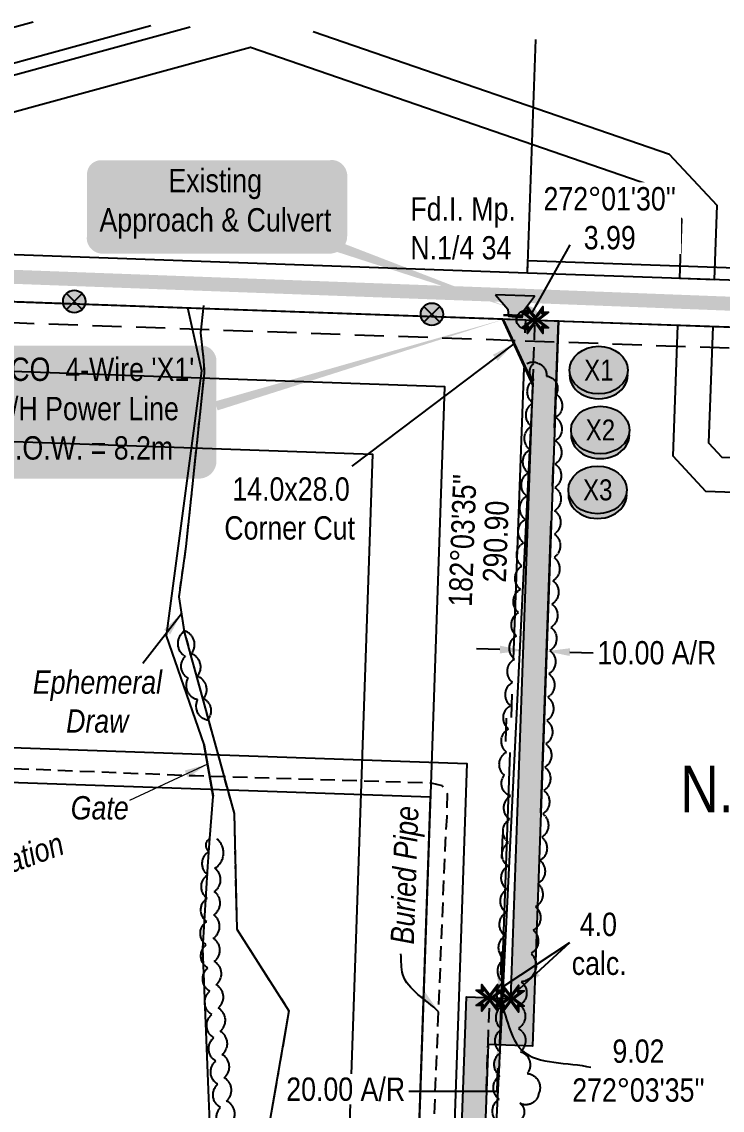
# Model space of a CAD drawing. Extents: x 342350 to 346608, y 6127530 to 6133698.
# Drawn here: x 344276 to 344576.2, y 6129105.6 to 6129571.9 of the extents above; entities that cross this region are included whole.
import ezdxf
from ezdxf.enums import TextEntityAlignment as Align

# ---------------------------------------------------------------- set-up
doc = ezdxf.new("R2010")
doc.units = 0
doc.header["$LTSCALE"] = 5
doc.header["$PDSIZE"] = 0.5
for name, pattern in [('0', [1, 1, 0]), ('foc-FLOWLINE', [3.75, 2.5, -1.25]), ('foc-QUARTERLINE', [33, 25, -3, 2, -3]), ('foc-TOPO-ephemeral', [6.25, 3.125, -0.625, 0.625, -0.625, 0.625, -0.625]), ('foc-TRAV', [1.875, 1.25, -0.625]), ('POWERLINE5', [7.8, 2.4, -0.6, 0.6, -0.6, 0.6, -0.6, 2.4]), ('UG_PIPE', [1.875, 1.25, -0.625])]:
    doc.linetypes.add(name, pattern=pattern)
doc.layers.get('Defpoints').update_dxf_attribs({"color": 9})
for name, color, linetype in [('AS-FENCE', 48, 'foc-FENCE'), ('AS-PIPE-UG', 44, 'UG_PIPE'), ('AS-PIPE-UG-T', 44, 'Continuous'), ('AS-POWER', 104, 'foc-POWER'), ('AS-POWER-EXISTING', 72, 'POWERLINE5'), ('AS-ROADS', 254, 'Continuous'), ('C-RW', 13, 'Continuous'), ('C-SYMBOL', 7, 'Continuous'), ('CG-NOTES', 7, 'Continuous'), ('F-EZE', 190, 'foc-FLOWLINE'), ('F-RW', 190, 'Continuous'), ('L-BD', 7, 'Continuous'), ('L-MON', 1, 'Continuous'), ('L-QSEC', 8, 'foc-QUARTERLINE'), ('L-SEC', 7, 'Continuous'), ('L-TITLEDB', 4, 'Continuous'), ('P-CROSSINGS', 250, 'Continuous'), ('P-CROSSINGS-GRID', 8, 'Continuous'), ('P-PROPOSED', 10, 'Continuous'), ('P-PROPOSED-H', 21, 'Continuous'), ('P-TRAV', 4, 'foc-TRAV'), ('P-TXT', 4, 'Continuous'), ('T-BUSH', 110, '0'), ('T-DRAW', 143, 'foc-TOPO-ephemeral'), ('T-WATER-T', 170, 'Continuous')]:
    doc.layers.add(name, color=color, linetype=linetype)
doc.layers.add('AS-GENERAL', color=48, linetype='Continuous', lineweight=18)
doc.layers.add('T-TEXT', color=48, linetype='Continuous', lineweight=18)
doc.styles.add('175L', font='ARIALN.TTF', dxfattribs={"height": 20})
doc.styles.add('80', font='ARIALN.TTF', dxfattribs={"height": 10})
doc.styles.add('80CG', font='ARIALN.TTF', dxfattribs={"height": 10})
doc.styles.add('80L', font='ARIALN.TTF', dxfattribs={"height": 10})
doc.styles.add('80LS', font='ARIALNI.TTF', dxfattribs={"height": 10})
doc.styles.add('Crossing', font='ARIALN.TTF', dxfattribs={"height": 10})
doc.styles.add('foc-LtypeFont', font='ARIALN.TTF', dxfattribs={"height": 7.35})
doc.linetypes.add('foc-FENCE', pattern='A,10,-1,["X",foc-LtypeFont,S=0.2,R=0,X=-0.625,Y=-0.75],-1.24', length=12.24)
doc.linetypes.add('foc-POWER', pattern='A,6,-1,["P",foc-LtypeFont,S=0.2,R=0,X=-0.625,Y=-0.75],-1.24,4', length=12.24)
doc.linetypes.add('foc-TOPO-flowdirection-NOLINE', pattern='A,0,[">",foc-LtypeFont,S=0.3,R=0,X=0,Y=-0.945],-20,[">",foc-LtypeFont,S=0.3,R=0,X=0,Y=-0.945],0', length=20)
doc.dimstyles.new('Compass 5 000', dxfattribs={"dimscale": 5, "dimtxt": 9, "dimasz": 2, "dimexe": 0.2, "dimexo": 0.0625, "dimgap": 0.5, "dimtad": 0, "dimtih": 1, "dimtoh": 1, "dimzin": 0, "dimdsep": 46, "dimtxsty": '80CG', "dimcen": 0.1, "dimse1": 1, "dimse2": 1, "dimclrd": 256, "dimclrt": 256, "dimaunit": 1, "dimadec": 4, "dimazin": 0, "dimtfac": 0.06, "dimtofl": 0, "dimtmove": 0, "dimatfit": 1, "dimfxl": 0.2, "dimtolj": 1, "dimtzin": 0, "dimlwd": -1, "dimarcsym": 0})

# ---------------------------------------------------------------- blocks, each defined once
blk = doc.blocks.new('POWERPOLE')
h = blk.add_hatch(color=255)
edge = h.paths.add_edge_path()
edge.add_arc((0, 0), 0.96, 0, 360)
at = {"linetype": 'Continuous'}
for p, q in [((0.679, -0.679), (-0.679, 0.679)), ((-0.679, -0.679), (0.679, 0.679))]:
    blk.add_line(p, q, dxfattribs=at)
blk.add_circle((0, 0), 0.96, dxfattribs=at)
blk = doc.blocks.new('*U485')
h = blk.add_hatch(color=255)
edge = h.paths.add_edge_path()
edge.add_line((-49, -28.5), (49, -28.5))
edge.add_arc((49, -22.5), 6, 270, 360)
edge.add_line((55, -22.5), (55, 21))
edge.add_arc((49, 21), 6, 0, 90)
edge.add_line((49, 27), (-49, 27))
edge.add_arc((-49, 21), 6, 90, 180)
edge.add_line((-55, 21), (-55, -22.5))
edge.add_arc((-49, -22.5), 6, 180, 270)
at = {"color": 104, "flags": 128}
blk.add_lwpolyline([(-49, -28.5, 3, 3, 0), (49, -28.5, 3, 3, 0.414214), (55, -22.5, 3, 3, 0), (55, 21, 3, 0, 0.414214), (49, 27, 0, 0, 0), (-49, 27, 0, 0, 0.414214), (-55, 21, 0, 0, 0), (-55, -22.5, 0, 3, 0.414214)], format="xyseb", close=True, dxfattribs=at)
at = {"color": 104, "style": '80'}
blk.add_attdef('ENTER_TEXT_001', (-26.85, -4.92), '', height=10, dxfattribs=at)
blk = doc.blocks.new('fdia')
at = {"color": 255, "const_width": 1}
blk.add_lwpolyline([(-0.5, 0, 1), (0.5, 0, 1)], format="xyb", close=True, dxfattribs=at)
blk = doc.blocks.new('Fdiaa')
blk.add_blockref('fdia', (0, 0))
blk = doc.blocks.new('fdib')
at = {"color": 1, "const_width": 1.6}
blk.add_lwpolyline([(-0.4, 0, 1), (0.4, 0, 1)], format="xyb", close=True, dxfattribs=at)
at = {"color": 1}
blk.add_circle((0, 0), 0.8, dxfattribs=at)
blk = doc.blocks.new('Fdibb')
blk.add_blockref('fdib', (0, 0))
blk = doc.blocks.new('fdicc')
for name in ['Fdibb', 'Fdiaa']:
    blk.add_blockref(name, (0, 0))
blk = doc.blocks.new('FDI')
blk.add_blockref('fdicc', (0, 0))
blk = doc.blocks.new('*D626')
at = {"layer": 'Defpoints', "color": 0, "transparency": 16777216}
for p in [(344491.35, 6129314.84), (344501.34, 6129314.48), (344500.9, 6129302.22)]:
    blk.add_point(p, dxfattribs=at)
at = {"layer": 'P-TXT', "transparency": 16777216}
for p, q in [((344480.92, 6129302.94), (344470.93, 6129303.3)), ((344510.9, 6129301.86), (344520.89, 6129301.5))]:
    blk.add_line(p, q, dxfattribs=at)
for points in [[(344480.98, 6129304.6), (344480.86, 6129301.27), (344490.91, 6129302.58)], [(344510.96, 6129303.52), (344510.84, 6129300.19), (344500.9, 6129302.22)]]:
    blk.add_solid(points, dxfattribs=at)
at = {"layer": 'P-TXT', "transparency": 16777216, "insert": (344548.17, 6129301.5), "char_height": 10, "attachment_point": 5, "style": '80CG'}
blk.add_mtext('\\A1;10.00 A/R', dxfattribs=at)
blk = doc.blocks.new('xing2')
h = blk.add_hatch(color=50)
h.dxf.hatch_style = 1
edge = h.paths.add_edge_path()
edge.add_ellipse((0, 0), major_axis=(-12.5, 0), ratio=0.816297, start_angle=0, end_angle=360)
h = blk.add_hatch(color=250)
h.dxf.hatch_style = 1
edge = h.paths.add_edge_path()
edge.add_ellipse((0, -2.05), major_axis=(-12.5, 0), ratio=0.816297, start_angle=0, end_angle=180)
edge.add_line((12.5, -2.05), (12.5, 0))
edge.add_ellipse((0, 0), major_axis=(-12.5, 0), ratio=0.816297, start_angle=0, end_angle=180, ccw=False)
edge.add_line((-12.5, 0), (-12.5, -2.05))
at = {"color": 250}
blk.add_ellipse((0, 0), major_axis=(-12.5, 0), ratio=0.816297, dxfattribs=at)
blk.add_ellipse((0, -2.05), major_axis=(-12.5, 0), ratio=0.816297, start_param=0, end_param=3.141593, dxfattribs=at)
at = {"color": 250, "style": 'Crossing'}
blk.add_attdef('CROSSING', text='', height=9, dxfattribs=at).set_placement((0.09, 0.02), align=Align.MIDDLE_CENTER)
at = {"color": 250, "style": 'Crossing', "flags": 1}
for tag, p in [('OWNER', (0.09, -12.49)), ('DESCRIPTION', (0.09, -25.77)), ('LOCATION', (0.09, -39.3)), ('DWG_REF', (0.09, -52.84))]:
    blk.add_attdef(tag, text='', height=9, dxfattribs=at).set_placement(p, align=Align.MIDDLE_CENTER)
blk = doc.blocks.new('*U633')
h = blk.add_hatch(color=255)
edge = h.paths.add_edge_path()
edge.add_line((-49, -20), (49, -20))
edge.add_arc((49, -14), 6, 270, 360)
edge.add_line((55, -14), (55, 12.5))
edge.add_arc((49, 12.5), 6, 0, 90)
edge.add_line((49, 18.5), (-49, 18.5))
edge.add_arc((-49, 12.5), 6, 90, 180)
edge.add_line((-55, 12.5), (-55, -14))
edge.add_arc((-49, -14), 6, 180, 270)
at = {"color": 1, "flags": 128}
blk.add_lwpolyline([(-49, -20, 3, 3, 0), (49, -20, 3, 3, 0.414214), (55, -14, 3, 3, 0), (55, 12.5, 3, 0, 0.414214), (49, 18.5, 0, 0, 0), (-49, 18.5, 0, 0, 0.414214), (-55, 12.5, 0, 0, 0), (-55, -14, 0, 3, 0.414214)], format="xyseb", close=True, dxfattribs=at)
for points in [[(-36.86, -5.38, 0, 7.5, 0), (0, 0, 0, 0, 0)], [(126.76, -44.89, 0, 7.5, 0), (0, 0, 0, 0, 0)]]:
    blk.add_lwpolyline(points, format="xyseb", dxfattribs=at)
at = {"color": 1, "style": '80'}
blk.add_attdef('ENTER_TEXT_001', (-26.85, -4.92), '', height=10, dxfattribs=at)
blk = doc.blocks.new('TEMP')
h = blk.add_hatch(color=255)
h.dxf.hatch_style = 1
h.paths.add_polyline_path([(0, 0.251), (-0.666, 1.152), (-0.666, 0.666), (-1.152, 0.666), (-0.251, 0), (-1.152, -0.666), (-0.666, -0.666), (-0.666, -1.152), (0, -0.251), (0.666, -1.152), (0.666, -0.666), (1.152, -0.666), (0.251, 0), (1.152, 0.666), (0.666, 0.666), (0.666, 1.152)])
h.paths.add_polyline_path([(0.566, 0.849), (0.566, 0.566), (0.849, 0.566), (0.083, 0), (0.849, -0.566), (0.566, -0.566), (0.566, -0.849), (0, -0.083), (-0.566, -0.849), (-0.566, -0.566), (-0.849, -0.566), (-0.083, 0), (-0.849, 0.566), (-0.566, 0.566), (-0.566, 0.849), (0, 0.083)], flags=16)
h = blk.add_hatch(color=1)
h.dxf.hatch_style = 1
h.paths.add_polyline_path([(0, 0.083), (-0.566, 0.849), (-0.566, 0.566), (-0.849, 0.566), (-0.083, 0), (-0.849, -0.566), (-0.566, -0.566), (-0.566, -0.849), (0, -0.083), (0.566, -0.849), (0.566, -0.566), (0.849, -0.566), (0.083, 0), (0.849, 0.566), (0.566, 0.566), (0.566, 0.849)])
at = {"color": 1}
for p, q in [((-0.083, 0), (0.083, 0)), ((0, 0.083), (0, -0.083))]:
    blk.add_line(p, q, dxfattribs=at)
at = {"color": 255, "flags": 128}
blk.add_lwpolyline([(-0.251, 0), (-1.152, 0.666), (-0.666, 0.666), (-0.666, 1.152), (0, 0.251), (0.666, 1.152), (0.666, 0.666), (1.152, 0.666), (0.251, 0), (1.152, -0.666), (0.666, -0.666), (0.666, -1.152), (0, -0.251), (-0.666, -1.152), (-0.666, -0.666), (-1.152, -0.666)], close=True, dxfattribs=at)
at = {"color": 1, "flags": 128}
blk.add_lwpolyline([(-0.083, 0), (-0.849, 0.566), (-0.566, 0.566), (-0.566, 0.849), (0, 0.083), (0.566, 0.849), (0.566, 0.566), (0.849, 0.566), (0.083, 0), (0.849, -0.566), (0.566, -0.566), (0.566, -0.849), (0, -0.083), (-0.566, -0.849), (-0.566, -0.566), (-0.849, -0.566)], close=True, dxfattribs=at)

msp = doc.modelspace()

# ---------------------------------------------------------------- hatches: boundary and pattern name
at = {"layer": 'AS-ROADS'}
h = msp.add_hatch(color=256, dxfattribs=at)
h.dxf.hatch_style = 1
h.paths.add_polyline_path([(344478.955, 6129454.958), (344484.338, 6129448.801), (344484.63, 6129445.763), (344490.491, 6129445.118), (344490.998, 6129448.083), (344495.751, 6129454.314)])
at = {"layer": 'P-PROPOSED-H'}
h = msp.add_hatch(color=256, dxfattribs=at)
h.dxf.hatch_style = 1
h.paths.add_polyline_path([(344437.15, 6128615.099), (344447.433, 6128624.732), (344447.974, 6128639.719), (344466.542, 6129154.129), (344485.547, 6129153.445), (344488.422, 6129233.366), (344494.998, 6129416.139), (344482.029, 6129444.598), (344492.02, 6129444.239), (344505.995, 6129443.739), (344498.414, 6129233.007), (344494.82, 6129133.103), (344475.812, 6129133.787), (344457.965, 6128639.366), (344456.524, 6128599.427), (344429.241, 6128600.365), (344429.756, 6128615.353)])

# ---------------------------------------------------------------- linework, layer by layer
at = {"layer": 'AS-FENCE', "flags": 128}
for points in [[(343688.274, 6129472.673), (344482.09, 6129444.574)], [(344356.246, 6129110.722), (344353.616, 6129174.842), (344355.76, 6129210.06), (344356.674, 6129222.066), (344358.088, 6129239.938), (344354.128, 6129262.228), (344337.974, 6129308.892), (344353.232, 6129422.286), (344347.243, 6129449.361)], [(344482.09, 6129444.574), (344489.062, 6129429.962), (344495.024, 6129416.864), (344470.614, 6128923.982), (344461.045, 6128635.523), (344462.445, 6128633.562), (344460.129, 6128524.415), (344451.124, 6128302.811), (344449.695, 6128302.313), (344440.024, 6128080.124), (344439.896, 6128070.64), (344438.974, 6128042.948), (344434.174, 6127968.429)], [(344367.005, 6128850.423), (344364.295, 6128918.259), (344358.665, 6129052.477), (344356.246, 6129110.722)]]:
    msp.add_lwpolyline(points, dxfattribs=at)
at = {"layer": 'AS-FENCE', "const_width": 1, "flags": 128}
msp.add_lwpolyline([(344358.088, 6129239.938), (344354.128, 6129262.228)], dxfattribs=at)
at = {"layer": 'AS-GENERAL', "const_width": 1, "flags": 128}
msp.add_lwpolyline([(344482.415, 6129446.207), (344490.853, 6129446.006)], dxfattribs=at)
at = {"layer": 'AS-PIPE-UG', "flags": 128}
msp.add_lwpolyline([(344405.433, 6127736.45), (344405.476, 6127738.471), (344406.052, 6127766.907), (344406.288, 6127782.934), (344410.798, 6127810.672), (344411.282, 6127840.075), (344410.502, 6127905.33), (344412.628, 6127973.824), (344415.318, 6128043.667), (344419.114, 6128148.511), (344421.765, 6128222.239), (344427.163, 6128335.496), (344429.879, 6128436.013), (344438.374, 6128641.044), (344441.078, 6128772.75), (344450.006, 6129034.047), (344457.579, 6129220.59), (344458.242, 6129231.349), (344458.385, 6129241.194), (344456.272, 6129244.613), (344451.499, 6129245.731), (344350.392, 6129248.815), (344191.012, 6129255.083), (344105.312, 6129260.11)], dxfattribs=at)
at = {"layer": 'AS-POWER', "flags": 128}
msp.add_lwpolyline([(343688.274, 6129472.673), (344492.02, 6129444.239), (345295.702, 6129415.822)], dxfattribs=at)
at = {"layer": 'AS-ROADS', "const_width": 5.999, "flags": 128}
msp.add_lwpolyline([(343568.63, 6129487.011), (343686.253, 6129482.555), (344098.452, 6129469.069), (344478.702, 6129454.968), (344581.91, 6129451.011), (345416.097, 6129422.327)], dxfattribs=at)
at = {"layer": 'AS-ROADS', "flags": 128}
msp.add_lwpolyline([(344478.955, 6129454.958), (344484.338, 6129448.801), (344484.63, 6129445.763), (344490.491, 6129445.118), (344490.998, 6129448.083), (344495.751, 6129454.314)], close=True, dxfattribs=at)
at = {"layer": 'C-RW', "flags": 128}
msp.add_lwpolyline([(344394.722, 6127736.829), (344406.994, 6127952.852), (344457.25, 6129415.551), (343949.752, 6129433.439), (343823.648, 6129315.922), (343682.686, 6129320.891), (343681.583, 6129290.918), (343835.007, 6129285.51), (343961.111, 6129403.027), (344426.246, 6129386.632), (344377.029, 6127954.217), (344370.412, 6127837.732), (344364.741, 6127737.892)], dxfattribs=at)
at = {"layer": 'F-EZE'}
for p, q in [((343687.943, 6129463.681), (344491.696, 6129435.247)), ((344491.702, 6129435.247), (345295.384, 6129406.83))]:
    msp.add_line(p, q, dxfattribs=at)
at = {"layer": 'F-RW', "flags": 128}
for points in [[(344331.391, 6129570.084), (344108.146, 6129509.039), (344107.06, 6129477.983), (344092.078, 6129478.513), (344093.545, 6129520.695), (344280.871, 6129571.871)], [(344348.229, 6129569.489), (344143.841, 6129513.692), (344093.364, 6129515.481), (344092.842, 6129500.493), (344145.589, 6129498.624), (344374.081, 6129561.001), (344545.104, 6129502.043), (344558.754, 6129487.418), (344557.851, 6129462.036), (344572.838, 6129461.507), (344573.963, 6129493.102), (344553.521, 6129515.005), (344400.874, 6129567.627)], [(344399.639, 6127736.655), (344399.747, 6127739.709), (344400.075, 6127751.482), (344451.208, 6129239.684), (344069.114, 6129253.05), (344071.797, 6129328.991), (344014.934, 6129331.003), (344015.464, 6129345.99), (344087.314, 6129343.448), (344084.631, 6129267.512), (344466.703, 6129254.135), (344414.734, 6127739.181), (344414.627, 6127736.124)]]:
    msp.add_lwpolyline(points, dxfattribs=at)
msp.add_lwpolyline([(344572.122, 6129441.403), (344570.343, 6129391.429), (344575.944, 6129385.412), (345231.05, 6129362.249), (345244.688, 6129347.611), (345234.579, 6129061.903), (345219.591, 6129062.433), (345229.481, 6129341.934), (345224.312, 6129347.481), (344569.202, 6129370.644), (344555.135, 6129385.757), (344557.135, 6129441.937)], close=True, dxfattribs=at)
at = {"layer": 'L-QSEC'}
msp.add_line((344463.057, 6128639.186), (344491.976, 6129444.24), dxfattribs=at)
at = {"layer": 'L-QSEC', "flags": 128}
for points in [[(344492.743, 6129464.339), (344496.338, 6129564.252)], [(344498.414, 6129233.007), (344505.995, 6129443.739)]]:
    msp.add_lwpolyline(points, dxfattribs=at)
at = {"layer": 'L-SEC'}
for p, q in [((343688.981, 6129492.773), (344492.731, 6129464.339)), ((343688.274, 6129472.673), (344492.02, 6129444.239)), ((344492.731, 6129464.339), (345296.411, 6129435.922)), ((344492.02, 6129444.239), (345295.702, 6129415.822))]:
    msp.add_line(p, q, dxfattribs=at)
at = {"layer": 'L-TITLEDB', "flags": 128}
msp.add_lwpolyline([(344492.731, 6129464.339), (344492.933, 6129469.619), (345281.797, 6129441.722), (345292.141, 6129451.418), (345295.133, 6129536.008)], dxfattribs=at)
at = {"layer": 'P-CROSSINGS', "color": 104, "flags": 128}
msp.add_lwpolyline([(344484.009, 6129444.814, 0, 3.999, 0), (344359.37, 6129407.31, 2, 2, 0)], format="xyseb", dxfattribs=at)
at = {"layer": 'P-CROSSINGS-GRID', "flags": 128}
msp.add_lwpolyline([(344482.029, 6129444.598), (344492.02, 6129444.239)], dxfattribs=at)
at = {"layer": 'P-PROPOSED'}
for p, q in [((344498.414, 6129233.016), (344498.414, 6129233.007)), ((344484.828, 6129133.448), (344484.828, 6129133.463))]:
    msp.add_line(p, q, dxfattribs=at)
msp.add_lwpolyline([(344437.15, 6128615.099), (344447.433, 6128624.732), (344447.974, 6128639.719), (344466.542, 6129154.129), (344485.547, 6129153.445), (344488.422, 6129233.366), (344494.998, 6129416.139), (344482.029, 6129444.598), (344492.02, 6129444.239), (344505.995, 6129443.739), (344498.414, 6129233.007), (344494.82, 6129133.103), (344475.812, 6129133.787), (344457.965, 6128639.366), (344456.524, 6128599.427), (344429.241, 6128600.365), (344429.756, 6128615.353)], close=True, dxfattribs=at)
at = {"layer": 'P-PROPOSED', "flags": 128}
msp.add_lwpolyline([(344465.112, 6129114.149), (344465.111, 6129114.149)], dxfattribs=at)
at = {"layer": 'P-TRAV', "flags": 128}
for points in [[(344495.024, 6129416.864), (344496.004, 6129444.098)], [(344475.811, 6129133.773), (344476.533, 6129153.77)], [(344475.09, 6129113.79), (344475.811, 6129133.773)]]:
    msp.add_lwpolyline(points, dxfattribs=at)
at = {"layer": 'P-TXT'}
for p, q in [((344483.402, 6129263.554), (344483.752, 6129273.546)), ((344482.003, 6129223.587), (344481.653, 6129213.596)), ((344481.302, 6129163.602), (344481.657, 6129173.594)), ((344479.883, 6129123.636), (344479.528, 6129113.645)), ((344479.528, 6129113.645), (344439.369, 6129113.645))]:
    msp.add_line(p, q, dxfattribs=at)
for points in [[(344479.637, 6129163.661), (344482.968, 6129163.543), (344480.947, 6129153.611)], [(344478.217, 6129123.695), (344481.548, 6129123.577), (344480.238, 6129133.628)]]:
    msp.add_solid(points, dxfattribs=at)
at = {"layer": 'T-BUSH', "flags": 128}
for points in [[(344492.501, 6129425.515, -0.5585027), (344500.916, 6129420.116, -0.5205671), (344505.033, 6129412.406, -0.5205671), (344504.898, 6129402.409, -0.5205671), (344504.763, 6129392.412, -0.5205671), (344504.628, 6129382.416, -0.5205671), (344504.493, 6129372.419, -0.5205671), (344504.358, 6129362.422, -0.5205671), (344504.223, 6129352.425, -0.5205671), (344504.085, 6129342.428, -0.5205671), (344503.648, 6129332.44, -0.5205671), (344503.211, 6129322.452, -0.5205671), (344502.774, 6129312.463, -0.5205671), (344502.337, 6129302.475, -0.5205671), (344501.9, 6129292.487, -0.5205671), (344501.463, 6129282.499, -0.5205671), (344501.026, 6129272.51, -0.5205671), (344500.589, 6129262.522, -0.5205671), (344500.152, 6129252.534, -0.5205671), (344499.715, 6129242.546, -0.5205671), (344499.278, 6129232.557, -0.5205671), (344498.841, 6129222.569, -0.5205671), (344498.1, 6129212.602, -0.5205671), (344497.136, 6129202.651, -0.5205671), (344496.172, 6129192.7, -0.5205671), (344495.207, 6129182.749, -0.5205671), (344494.243, 6129172.797, -0.6423241), (344490.052, 6129160.626)], [(344185.692, 6127995.615, -0.5205671), (344193.893, 6127989.897, -0.5205671), (344202.095, 6127984.179, -0.5205671), (344210.424, 6127979.041, -0.5205671), (344220.265, 6127980.801, -0.5205671), (344230.107, 6127982.56, -0.5205671), (344239.949, 6127984.32, -0.5205671), (344249.79, 6127986.079, -0.5205671), (344259.737, 6127986.164, -0.5205671), (344269.722, 6127985.649, -0.5205671), (344279.707, 6127985.135, -0.5205671), (344289.674, 6127984.408, -0.5205671), (344299.613, 6127983.328, -0.5205671), (344309.553, 6127982.249, -0.5205671), (344319.339, 6127980.724, -0.5205671), (344326.15, 6127974.318, -0.5205671), (344327.882, 6127964.471, -0.5205671), (344329.614, 6127954.624, -0.5205671), (344331.346, 6127944.778, -0.5205671), (344334.415, 6127935.323, -0.5205671), (344338.271, 6127926.098, -0.5205671), (344342.955, 6127917.43, -0.5205671), (344350.028, 6127910.364, -0.5205671), (344357.102, 6127903.299, -0.5205671), (344364.175, 6127896.233, -0.5205671), (344371.249, 6127889.168, -0.5205671), (344378.322, 6127882.102, -0.5205671), (344385.396, 6127875.037, -0.5205671), (344392.469, 6127867.971, -0.5205671), (344398.33, 6127860.177, -0.5205671), (344401.246, 6127850.614, -0.5205671), (344404.162, 6127841.051, -0.5205671), (344414.043, 6127840.813, -0.5205671), (344418.282, 6127846.875, -0.5205671), (344418.846, 6127856.857, -0.5205671), (344418.441, 6127866.834, -0.5205671), (344420.699, 6127875.957, -0.5205671), (344426.63, 6127884.006, -0.5205671), (344431.542, 6127892.703, -0.5205671), (344435.481, 6127901.709, -0.5205671), (344435.733, 6127911.704, -0.5205671), (344435.985, 6127921.698, -0.5205671), (344436.237, 6127931.693, -0.5205671), (344436.489, 6127941.687, -0.5205671), (344436.742, 6127951.682, -0.5205671), (344436.997, 6127961.677, -0.5205671), (344437.442, 6127971.661, -0.5205671), (344438.241, 6127981.627, -0.5205671), (344439.039, 6127991.593, -0.5205671), (344439.838, 6128001.559, -0.5205671), (344440.637, 6128011.525, -0.5205671), (344441.435, 6128021.49, -0.5205671), (344442.234, 6128031.456, -0.5205671), (344443.033, 6128041.422, -0.5205671), (344443.113, 6128051.413, -0.5205671), (344443, 6128061.41, -0.5205671), (344442.906, 6128071.407, -0.5205671), (344443.092, 6128081.402, -0.5205671), (344443.602, 6128091.387, -0.5205671), (344444.111, 6128101.372, -0.5205671), (344444.621, 6128111.357, -0.5205671), (344445.13, 6128121.341, -0.5205671), (344445.639, 6128131.326, -0.5205671), (344446.149, 6128141.311, -0.5205671), (344446.658, 6128151.296, -0.5205671), (344447.163, 6128161.281, -0.5205671), (344447.675, 6128171.265, -0.5205671), (344448.276, 6128181.245, -0.5205671), (344448.475, 6128191.239, -0.5205671), (344448.59, 6128201.236, -0.5205671), (344448.704, 6128211.233, -0.5205671), (344448.819, 6128221.231, -0.5205671), (344448.934, 6128231.228, -0.5205671), (344449.128, 6128241.223, -0.5205671), (344449.365, 6128251.218, -0.5205671), (344449.602, 6128261.213, -0.5205671), (344449.839, 6128271.208, -0.5205671), (344450.076, 6128281.203, -0.5205671), (344450.313, 6128291.198, -0.5205671), (344450.55, 6128301.193, -0.5205671), (344450.802, 6128311.188, -0.5205671), (344451.295, 6128321.174, -0.5205671), (344451.788, 6128331.159, -0.5205671), (344452.281, 6128341.145, -0.5205671), (344452.774, 6128351.13, -0.5205671), (344453.266, 6128361.116, -0.5205671), (344453.759, 6128371.102, -0.5205671), (344454.252, 6128381.087, -0.5205671), (344454.745, 6128391.073, -0.5205671), (344455.238, 6128401.059, -0.5205671), (344455.731, 6128411.044, -0.5205671), (344456.212, 6128421.03, -0.5205671), (344456.591, 6128431.021, -0.5205671), (344456.97, 6128441.012, -0.5205671), (344457.349, 6128451.002, -0.5205671), (344457.728, 6128460.993, -0.5205671), (344458.107, 6128470.984, -0.5205671), (344458.485, 6128480.974, -0.5205671), (344458.864, 6128490.965, -0.5205671), (344459.243, 6128500.955, -0.5205671), (344459.622, 6128510.946, -0.5205671), (344460.001, 6128520.937, -0.5205671), (344460.38, 6128530.927, -0.5205671), (344460.759, 6128540.918, -0.5205671), (344461.138, 6128550.909, -0.5205671), (344461.516, 6128560.899, -0.5205671), (344461.895, 6128570.89, -0.5205671), (344462.274, 6128580.88, -0.5205671), (344462.653, 6128590.871, -0.5205671), (344463.032, 6128600.862, -0.5205671), (344463.411, 6128610.852, -0.5205671), (344463.79, 6128620.843, -0.5205671), (344464.168, 6128630.833, -0.5205671), (344464.031, 6128640.791, -0.5205671), (344464.449, 6128650.78, -0.5205671), (344464.866, 6128660.769, -0.5205671), (344465.283, 6128670.758, -0.5205671), (344465.7, 6128680.747, -0.5205671), (344466.117, 6128690.736, -0.5205671), (344466.536, 6128700.725, -0.5205671), (344466.955, 6128710.714, -0.5205671), (344467.374, 6128720.703, -0.5205671), (344467.793, 6128730.692, -0.5205671), (344468.213, 6128740.681, -0.5205671), (344468.632, 6128750.67, -0.5205671), (344469.051, 6128760.659, -0.5205671), (344469.412, 6128770.65, -0.5205671), (344469.654, 6128780.645, -0.5205671), (344469.896, 6128790.64, -0.5205671), (344470.138, 6128800.635, -0.5205671), (344470.38, 6128810.63, -0.5205671), (344470.622, 6128820.624, -0.5205671), (344470.864, 6128830.619, -0.5205671), (344471.106, 6128840.614, -0.5205671), (344471.349, 6128850.609, -0.5205671), (344471.591, 6128860.604, -0.5205671), (344471.833, 6128870.599, -0.5205671), (344472.075, 6128880.594, -0.5205671), (344472.317, 6128890.589, -0.5205671), (344472.559, 6128900.583, -0.5205671), (344472.903, 6128910.575, -0.5205671), (344473.287, 6128920.566, -0.5205671), (344473.67, 6128930.556, -0.5205671), (344474.054, 6128940.546, -0.5205671), (344474.438, 6128950.537, -0.5205671), (344474.822, 6128960.527, -0.5205671), (344475.205, 6128970.518, -0.5205671), (344475.589, 6128980.508, -0.5205671), (344475.973, 6128990.499, -0.5205671), (344476.357, 6129000.489, -0.5205671), (344476.74, 6129010.479, -0.5205671), (344477.124, 6129020.47, -0.5205671), (344477.508, 6129030.46, -0.5205671), (344477.885, 6129040.451, -0.5205671), (344478.261, 6129050.442, -0.5205671), (344478.637, 6129060.432, -0.5205671), (344479.013, 6129070.423, -0.5205671), (344479.389, 6129080.414, -0.5205671), (344479.765, 6129090.405, -0.5205671), (344480.141, 6129100.395, -0.5205671), (344480.517, 6129110.386, -0.5205671), (344480.893, 6129120.377, -0.5205671), (344481.269, 6129130.368, -0.5205671), (344481.645, 6129140.358, -0.5205671), (344482.021, 6129150.349, -0.5205671), (344482.397, 6129160.34, -0.5205671), (344482.773, 6129170.33, -0.5205671), (344483.149, 6129180.321, -0.5205671), (344483.525, 6129190.312, -0.5205671), (344483.901, 6129200.303, -0.5205671), (344484.277, 6129210.293, -0.5205671), (344484.653, 6129220.284, -0.5205671), (344485.028, 6129230.275, -0.5205671), (344485.404, 6129240.266, -0.5205671), (344482.836, 6129249.082, -0.5205671), (344483.7, 6129259.042, -0.5205671), (344484.563, 6129269.003, -0.5205671), (344485.427, 6129278.963, -0.5205671), (344486.29, 6129288.924, -0.5205671), (344487.154, 6129298.884, -0.5205671), (344488.017, 6129308.844, -0.5205671), (344488.88, 6129318.805, -0.5205671), (344489.692, 6129328.769, -0.5205671), (344490.36, 6129338.745, -0.5205671), (344491.029, 6129348.72, -0.5205671), (344491.697, 6129358.696, -0.5205671), (344492.366, 6129368.671, -0.5205671), (344493.035, 6129378.646, -0.5205671), (344493.703, 6129388.622, -0.5205671), (344494.372, 6129398.597, -0.5205671), (344495.04, 6129408.573, -0.5205671), (344495.462, 6129418.555, -0.5205671), (344495.5, 6129425.483, -0.5205671)], [(344365.96, 6128943.598, -0.2395495), (344365.831, 6128949.127, -0.5205671), (344362.612, 6128958.225, -0.5205671), (344362.394, 6128968.22, -0.5205671), (344362.175, 6128978.215, -0.5205671), (344361.957, 6128988.211, -0.5205671), (344364.492, 6128997.415, -0.5205671), (344365.111, 6129007.206, -0.5205671), (344365.029, 6129017.203, -0.5205671), (344364.947, 6129027.201, -0.5205671), (344364.865, 6129037.198, -0.5205671), (344364.783, 6129047.196, -0.5205671), (344364.827, 6129057.193, -0.5205671), (344365.02, 6129067.188, -0.5205671), (344365.213, 6129077.184, -0.5205671), (344364.911, 6129087.139, -0.5205671), (344363.058, 6129096.964, -0.5205671), (344361.206, 6129106.788, -0.5205671), (344360.013, 6129116.703, -0.5205671), (344359.163, 6129126.665, -0.5205671), (344358.313, 6129136.626, -0.5205671), (344357.463, 6129146.588, -0.5205671), (344356.612, 6129156.55, -0.5205671), (344355.762, 6129166.511, -0.5205671), (344355.046, 6129176.477, -0.5205671), (344355.258, 6129186.472, -0.5205671), (344355.471, 6129196.468, -0.5205671), (344355.684, 6129206.464, -0.5205671), (344356.246, 6129216.442, -0.5205671), (344356.674, 6129222.066)], [(344365.631, 6128943.371, 0.5205671), (344365.893, 6128933.377, 0.5205671), (344366.155, 6128923.382, 0.5205671), (344366.417, 6128913.388, 0.5205671), (344374.927, 6128908.264, 0.5205671), (344384.02, 6128904.109, 0.5205671), (344393.114, 6128899.955, 0.5205671), (344401.766, 6128900.36, 0.5205671), (344404.93, 6128907.425, 0.5205671), (344400.502, 6128916.389, 0.5205671), (344392.011, 6128921.221, 0.5205671), (344383.45, 6128926.062, 0.5205671), (344377.719, 6128934.254, 0.5205671), (344372.763, 6128942.934, 0.5205671), (344367.856, 6128951.644, 0.5205671), (344365.551, 6128961.023, 0.5205671), (344365.333, 6128971.018, 0.5205671), (344365.114, 6128981.013, 0.5205671), (344364.896, 6128991.009, 0.5205671), (344368.17, 6129000.011, 0.5205671), (344368.088, 6129010.008, 0.5205671), (344368.006, 6129020.006, 0.5205671), (344367.924, 6129030.003, 0.5205671), (344367.842, 6129040.001, 0.5205671), (344367.76, 6129049.998, 0.5205671), (344367.881, 6129059.995, 0.5205671), (344368.074, 6129069.99, 0.5205671), (344368.267, 6129079.986, 0.5205671), (344367.443, 6129089.897, 0.5205671), (344365.591, 6129099.722, 0.5205671), (344363.739, 6129109.547, 0.5205671), (344362.785, 6129119.494, 0.5205671), (344361.935, 6129129.456, 0.5205671), (344361.085, 6129139.417, 0.5205671), (344360.235, 6129149.379, 0.5205671), (344359.384, 6129159.341, 0.5205671), (344358.534, 6129169.302, 0.5205671), (344358.105, 6129179.277, 0.5205671), (344358.318, 6129189.273, 0.5205671), (344358.531, 6129199.268, 0.5205671), (344358.743, 6129209.264, 0.5205671), (344359.665, 6129221.838, 0.5205671)], [(344490.052, 6129160.626, -0.5205671), (344489.451, 6129150.647, -0.5205671), (344488.849, 6129140.667, -0.5205671), (344489.682, 6129130.745, -0.5205671), (344492.628, 6129121.349, -0.5205671), (344497.488, 6129112.612, -0.5205671), (344489.403, 6129108.597, -0.5205671), (344489.492, 6129101.32, -0.5205671), (344496.91, 6129094.617, -0.5205671), (344504.329, 6129087.915, -0.5205671), (344511.748, 6129081.213, -0.5205671), (344519.166, 6129074.511, -0.5205671), (344526.585, 6129067.809, -0.3880132), (344536.528, 6129058.825, -0.5205671)]]:
    msp.add_lwpolyline(points, format="xyb", dxfattribs=at)
msp.add_lwpolyline([(344347.278, 6129290.712, 0.5205671), (344351.36, 6129281.585, 0.5205671), (344355.696, 6129272.825, 0.5205671), (344353.878, 6129281.843, 0.5205671), (344351.28, 6129291.497, 0.5205671), (344348.683, 6129301.151, 0.5205671), (344346.085, 6129310.806, 0.5205671), (344344.826, 6129310.015, 0.5205671), (344346.086, 6129300.097, 0.5205671)], format="xyb", close=True, dxfattribs=at)
at = {"layer": 'T-DRAW', "flags": 128}
msp.add_lwpolyline([(344353.878, 6129450.311), (344352.585, 6129438.69), (344353.932, 6129426.844), (344354.155, 6129421.413), (344346.339, 6129347.065), (344343.274, 6129325.502), (344345.643, 6129310.489), (344366.966, 6129232.711), (344368.169, 6129183.169), (344390.521, 6129148.174), (344380.499, 6129090.494), (344372.222, 6129057.331), (344373.139, 6129004.686), (344414.457, 6128938.049), (344426.008, 6128882.746), (344414.384, 6128863.289), (344397.94, 6128808.401), (344371.569, 6128766.054), (344350.843, 6128747.665)], dxfattribs=at)
at = {"layer": 'T-DRAW', "linetype": 'foc-TOPO-flowdirection-NOLINE', "flags": 128}
msp.add_lwpolyline([(344353.878, 6129450.311), (344352.585, 6129438.69), (344353.932, 6129426.844), (344354.155, 6129421.413), (344346.339, 6129347.065), (344343.274, 6129325.502), (344345.643, 6129310.489), (344366.966, 6129232.711), (344368.169, 6129183.169), (344390.521, 6129148.174), (344380.499, 6129090.494), (344372.222, 6129057.331), (344373.139, 6129004.686), (344414.457, 6128938.049), (344426.008, 6128882.746), (344414.384, 6128863.289), (344397.94, 6128808.401), (344371.569, 6128766.054), (344350.843, 6128747.665)], dxfattribs=at)

# ---------------------------------------------------------------- block references
at = {"layer": 'AS-POWER-EXISTING'}
for p, xscale, yscale, zscale in [((344298.524, 6129452.046), 4.999999999999902, 4.999999999999902, 4.999999999999902), ((344298.524, 6129452.046), 4.999999999999913, 4.999999999999913, 4.999999999999913), ((344451.761, 6129446.568), 4.999999999999902, 4.999999999999902, 4.999999999999902)]:
    msp.add_blockref('POWERPOLE', p, dxfattribs=dict(at, xscale=xscale, yscale=yscale, zscale=zscale))
at = {"layer": 'CG-NOTES'}
ref = msp.add_blockref('*U633', (344358.959, 6129494.059), dxfattribs=at)
ref.add_attrib('ENTER_TEXT_001', 'Existing', (344338.843, 6129498.869), dxfattribs={"layer": '0', "color": 1, "height": 10, "style": '80'})
ref.add_attrib('ENTER_TEXT_002', 'Approach & Culvert', (344309.327, 6129482.025), dxfattribs={"layer": '0', "color": 1, "height": 10, "style": '80'})
at = {"layer": 'L-MON'}
for name, p, xscale, yscale, zscale in [('FDI', (344491.976, 6129444.24), 4.999999999999979, 4.999999999999979, 4.999999999999979), ('FDI', (344492.02, 6129444.239), 4.999999999999913, 4.999999999999913, 4.999999999999913), ('FDI', (344492.02, 6129444.239), 4.999999999999902, 4.999999999999902, 4.999999999999902), ('TEMP', (344496.004, 6129444.098), 4.998900549999991, 4.998900549999991, 4.998900549999991), ('TEMP', (344476.533, 6129153.77), 4.99890055, 4.99890055, 4.99890055), ('TEMP', (344485.547, 6129153.445), 4.99890055, 4.99890055, 4.99890055)]:
    msp.add_blockref(name, p, dxfattribs=dict(at, xscale=xscale, yscale=yscale, zscale=zscale))
at = {"layer": 'P-CROSSINGS', "color": 104}
ref = msp.add_blockref('*U485', (344302.959, 6129406.175), dxfattribs=dict(at, xscale=0.99978011, yscale=0.99978011, zscale=0.99978011))
ref.add_attrib('ENTER_TEXT_001', "ATCO  4-Wire 'X1'", (344256.499, 6129418.013), dxfattribs={"layer": '0', "color": 104, "height": 9.9978, "style": '80'})
ref.add_attrib('ENTER_TEXT_002', 'O/H Power Line', (344262.497, 6129401.173), dxfattribs={"layer": '0', "color": 104, "height": 9.9978, "style": '80'})
ref.add_attrib('ENTER_TEXT_003', 'H.O.W. = 8.2m', (344264.854, 6129384.332), dxfattribs={"layer": '0', "color": 104, "height": 9.9978, "style": '80'})
at = {"layer": 'P-CROSSINGS', "xscale": 0.99978011, "yscale": 0.99978011, "zscale": 0.99978011}
for p, values in [((344523.213, 6129422.661), {'CROSSING': 'X1'}), ((344523.88, 6129396.982), {'CROSSING': 'X2'}), ((344522.739, 6129371.328), {'CROSSING': 'X3'})]:
    msp.add_blockref('xing2', p, dxfattribs=at).add_auto_attribs(values)

# ---------------------------------------------------------------- texts
at = {"layer": 'AS-PIPE-UG-T', "insert": (344434.025, 6129176.905), "char_height": 9.9978, "attachment_point": 1, "rotation": 88.03218, "style": '80L'}
msp.add_mtext_dynamic_manual_height_columns('{\\fArial Narrow|b0|i1|c0|p34;Buried Pipe}', width=59.0229, gutter_width=49.989, heights=[0], dxfattribs=at)
at = {"layer": 'C-SYMBOL', "color": 3, "style": '175L'}
msp.add_text('N.E.1/4 Sec. 34-72-10-W.6M.', height=19.9956, dxfattribs=at).set_placement((344708.351, 6129227.174), align=Align.BOTTOM_CENTER)
at = {"layer": 'L-BD', "style": '80L'}
for s, p in [("182°03'35''", (344464.859, 6129349.717)), ('290.90', (344479.097, 6129349.205))]:
    msp.add_text(s, height=9.9978, rotation=87.9396, dxfattribs=at).set_placement(p, align=Align.MIDDLE)
at = {"layer": 'L-BD', "char_height": 9.9978, "attachment_point": 1, "style": '80L'}
for s, width, insert in [('\\pi3.75654;14.0x28.0\\P\\pi0.32278;Corner Cut', 56.03583, (344362.498, 6129376.709)), ('\\pi-1.14827;4.0\\P\\pi-4.59908;calc.', 12.93204, (344516.288, 6129190.229))]:
    msp.add_mtext_dynamic_manual_height_columns(s, width=width, gutter_width=49.989, heights=[0], dxfattribs=dict(at, insert=insert))
at = {"layer": 'L-BD', "insert": (344540.278, 6129135.925), "char_height": 9.9978, "width": 57.08353, "attachment_point": 2, "style": '80L'}
msp.add_mtext("9.02 272°03'35''", dxfattribs=at)
at = {"layer": 'L-MON', "insert": (344442.529, 6129496.707), "char_height": 9.9978, "attachment_point": 1, "style": '80L'}
msp.add_mtext_dynamic_manual_height_columns('Fd.I. Mp.\\PN.1/4 34', width=44.31945, gutter_width=49.989, heights=[0], dxfattribs=at)
at = {"layer": 'T-TEXT', "style": '80LS'}
msp.add_text('Cultivation', height=9.9978, rotation=20, dxfattribs=at).set_placement((344268.212, 6129211.189), align=Align.MIDDLE_CENTER)
at = {"layer": 'T-TEXT', "insert": (344297.01, 6129240.15), "char_height": 9.9978, "attachment_point": 1, "style": '80L'}
msp.add_mtext_dynamic_manual_height_columns('{\\fArial Narrow|b0|i1|c0|p34;Gate}', width=13.36181, gutter_width=49.989, heights=[0], dxfattribs=at)
at = {"layer": 'T-WATER-T', "insert": (344291.857, 6129293.994), "char_height": 9.9978, "attachment_point": 1, "style": '80L'}
msp.add_mtext_dynamic_manual_height_columns('\\pi-11.08975;{\\fArial Narrow|b0|i1|c0|p34;Ephemeral \\P\\pi3.17383;Draw}', width=33.13576, gutter_width=49.978, heights=[0], dxfattribs=at)

# ---------------------------------------------------------------- dimensions: what is measured, and where the dimension line sits
at = {"layer": 'P-TXT'}
dim = msp.add_linear_dim(base=(344500.904, 6129302.219), p1=(344491.353, 6129314.839), p2=(344501.345, 6129314.48), angle=357.93959, text='10.00 A/R', dimstyle='Compass 5 000', dxfattribs=at)
dim.commit()
dim.dimension.update_dxf_attribs({"geometry": '*D626', "text_midpoint": (344548.173, 6129301.5), "dimtype": 161})

# ---------------------------------------------------------------- leaders
at = {"layer": 'AS-PIPE-UG-T', "path_type": 1}
msp.add_leader([(344454.624, 6129147.791), (344439.307, 6129163.779), (344438.455, 6129172.57)], dimstyle='Compass 5 000', override={"dimgap": 0.5, "dimtad": 0}, dxfattribs=at)
at = {"layer": 'L-BD'}
for points in [[(344486.881, 6129433.951), (344417.478, 6129381.48)], [(344482.687, 6129158.965), (344510.858, 6129177.405)], [(344489.486, 6129157.752), (344510.858, 6129177.405)]]:
    msp.add_leader(points, dimstyle='Compass 5 000', dxfattribs=at)
at = {"layer": 'L-BD', "path_type": 1}
msp.add_leader([(344480.519, 6129153.626), (344490.54, 6129131.116), (344519.895, 6129123.989)], dimstyle='Compass 5 000', override={"dimgap": 0.5, "dimtad": 0}, dxfattribs=at)
at = {"layer": 'T-TEXT'}
msp.add_leader([(344355.62, 6129253.827), (344322.141, 6129238.353)], dimstyle='Compass 5 000', dxfattribs=at)
at = {"layer": 'T-WATER-T'}
msp.add_leader([(344344.408, 6129318.316), (344327.956, 6129297.009)], dimstyle='Compass 5 000', dxfattribs=at)

# ---------------------------------------------------------------- next in the draw order: texts
at = {"layer": 'L-BD', "insert": (344527.964, 6129501.055), "char_height": 9.9978, "width": 57.08635, "attachment_point": 2, "style": '80L', "bg_fill": 3, "box_fill_scale": 1.2, "bg_fill_color": 256, "bg_fill_transparency": 0}
msp.add_mtext("272°01'30'' 3.99", dxfattribs=at)
at = {"layer": 'P-TXT', "insert": (344389.36, 6129119.625), "char_height": 9.9978, "width": 50.88008, "attachment_point": 1, "style": '80CG', "bg_fill": 3, "box_fill_scale": 1.15, "bg_fill_color": 256, "bg_fill_true_color": 256, "bg_fill_transparency": 0}
msp.add_mtext('20.00 A/R', dxfattribs=at)

# ---------------------------------------------------------------- next in the draw order: leaders
at = {"layer": 'L-BD'}
msp.add_leader([(344494.654, 6129447.249), (344510.996, 6129476.325)], dimstyle='Compass 5 000', dxfattribs=at)

doc.saveas('drawing.dxf')
